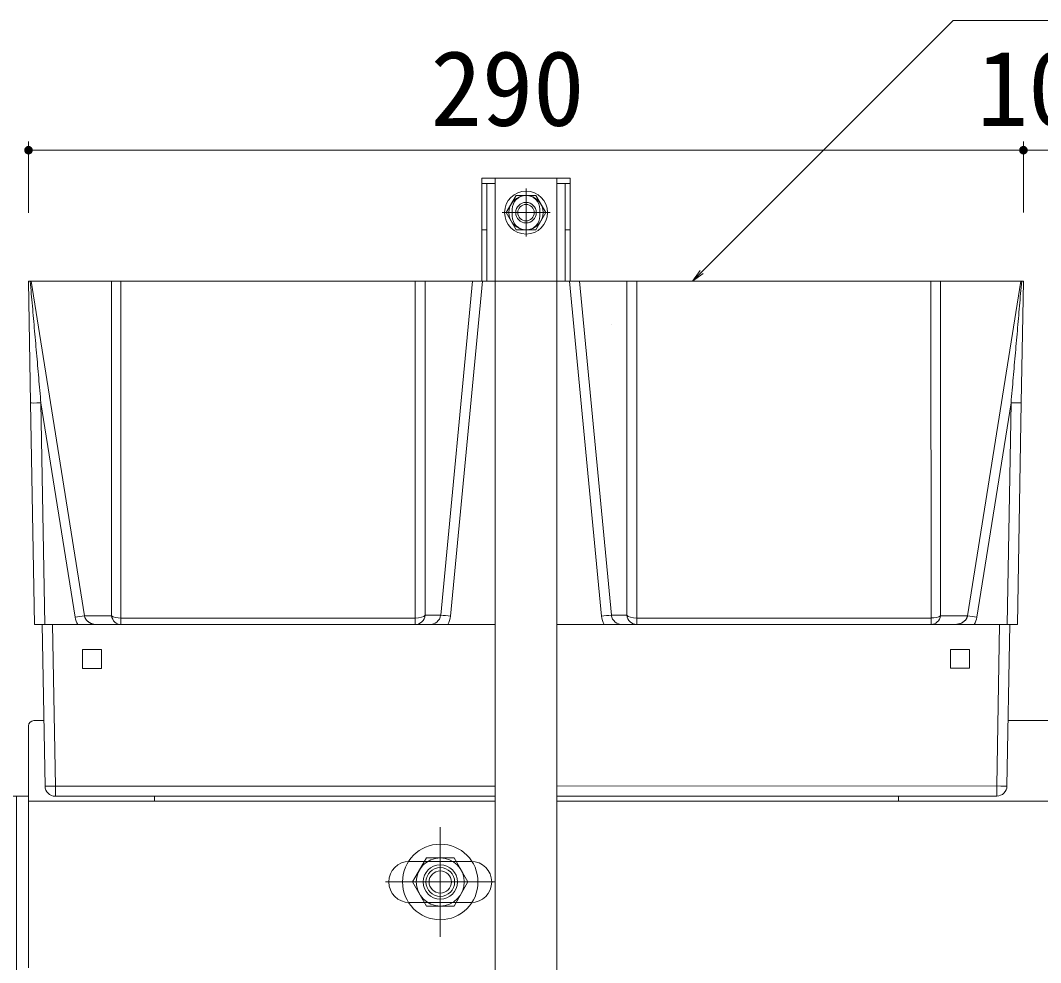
# Model space of a CAD drawing. Units: millimetres on the paper, scale 1:10. Extents: x -5513 to 202, y -3089 to 145.
# Drawn here: x -87.74 to -58, y 61.65 to 89.1 of the extents above; entities that cross this region are included whole.
import ezdxf
from ezdxf.enums import TextEntityAlignment as Align

# ---------------------------------------------------------------- set-up
doc = ezdxf.new("R2010")
doc.units = ezdxf.units.MM
doc.linetypes.add('DOTTED', pattern=[1.75, 0.25, -1.5])
for name, color, linetype, lineweight in [('0-1_0', 7, 'Continuous', 13), ('0-6_UM_PROD_BODY_0', 253, 'Continuous', 13), ('0-7_新しいレイヤ 1', 4, 'Continuous', 13)]:
    doc.layers.add(name, color=color, linetype=linetype, lineweight=lineweight)
doc.styles.add('ＭＳ ゴシック', font='')
doc.styles.get('ＭＳ ゴシック').set_extended_font_data('MS Gothic')

msp = doc.modelspace()

# ---------------------------------------------------------------- linework, layer by layer
at = {"layer": '0-1_0'}
for p, q in [((-87.501, 83.499), (-87.501, 85.569)), ((-58.501, 83.503), (-58.501, 85.569)), ((-58.501, 83.503), (-58.501, 85.569)), ((-87.501, 85.319), (-58.501, 85.319)), ((-58.501, 85.319), (-59.857, 85.319)), ((-58.501, 85.319), (-57.501, 85.319))]:
    msp.add_line(p, q, dxfattribs=at)
at = {"layer": '0-1_0', "color": 8}
for p, q in [((-73, 82.8), (-73, 84.2)), ((-72.3, 83.5), (-73.7, 83.5)), ((-75.5, 62.4), (-75.5, 65.6)), ((-73.9, 64), (-77.1, 64))]:
    msp.add_line(p, q, dxfattribs=at)
at = {"layer": '0-1_0', "color": 4}
for p, q in [((-73.4, 83.6), (-73.4, 83.4)), ((-72.6, 83.6), (-72.6, 83.4)), ((-57.052, 68.7), (-58.949, 68.7)), ((-87.5, 66.5), (-87.5, 61.5)), ((-87.5, 66.35), (-73.9, 66.35)), ((-83.825, 66.5), (-73.9, 66.5)), ((-72.1, 66.5), (-62.145, 66.5)), ((-72.1, 66.35), (-43.9, 66.35)), ((-76.4, 64.6), (-74.6, 64.6)), ((-76.4, 63.4), (-74.6, 63.4))]:
    msp.add_line(p, q, dxfattribs=at)
msp.add_lwpolyline([(-73.9, 4.35), (-72.1, 4.35), (-72.1, 84.5), (-73.9, 84.5)], close=True, dxfattribs=at)
for points in [[(-72.1, 82.5), (-72.1, 84.5), (-73.9, 84.5), (-73.9, 82.5)], [(-87.5, 66.5), (-88, 66.5), (-88, 1.5), (-87.85, 1.5), (-87.85, 66.5), (-88, 66.5), (-88, 1.5)]]:
    msp.add_lwpolyline(points, dxfattribs=at)
at = {"layer": '0-1_0', "color": 8}
for points in [[(-73.289, 84), (-73.577, 83.5), (-73.289, 83), (-72.711, 83), (-72.423, 83.5), (-72.711, 84)], [(-74.692, 64), (-75.096, 64.7), (-75.904, 64.7), (-76.308, 64), (-75.904, 63.3), (-75.096, 63.3)]]:
    msp.add_lwpolyline(points, close=True, dxfattribs=at)
for centre, radius in [((-73, 83.5), 0.625), ((-73, 83.5), 0.5), ((-73, 83.5), 0.3), ((-73, 83.5), 0.24), ((-75.5, 64), 1.1), ((-75.5, 64), 0.7), ((-75.5, 64), 0.5), ((-75.5, 64), 0.419), ((-75.5, 64), 0.325)]:
    msp.add_circle(centre, radius, dxfattribs=at)
at = {"layer": '0-1_0', "color": 4}
for centre, start, end in [((-73, 83.6), 0, 180), ((-73, 83.4), 180, 0)]:
    msp.add_arc(centre, 0.4, start, end, dxfattribs=at)
at = {"layer": '0-1_0'}
for points in [[(-87.377, 85.336), (-87.622, 85.352), (-87.626, 85.33)], [(-87.381, 85.354), (-87.615, 85.372), (-87.622, 85.352)], [(-87.381, 85.354), (-87.622, 85.352), (-87.377, 85.336)], [(-87.388, 85.373), (-87.604, 85.39), (-87.615, 85.372)], [(-87.388, 85.373), (-87.615, 85.372), (-87.381, 85.354)], [(-87.399, 85.39), (-87.592, 85.405), (-87.604, 85.39)], [(-87.399, 85.39), (-87.604, 85.39), (-87.388, 85.373)], [(-87.413, 85.407), (-87.578, 85.417), (-87.592, 85.405)], [(-87.413, 85.407), (-87.592, 85.405), (-87.399, 85.39)], [(-87.429, 85.421), (-87.564, 85.427), (-87.578, 85.417)], [(-87.429, 85.421), (-87.578, 85.417), (-87.413, 85.407)], [(-87.449, 85.432), (-87.548, 85.435), (-87.564, 85.427)], [(-87.449, 85.432), (-87.564, 85.427), (-87.429, 85.421)], [(-87.469, 85.44), (-87.548, 85.435), (-87.449, 85.432)], [(-87.469, 85.44), (-87.531, 85.44), (-87.548, 85.435)], [(-87.49, 85.443), (-87.531, 85.44), (-87.469, 85.44)], [(-87.49, 85.443), (-87.511, 85.443), (-87.531, 85.44)], [(-58.377, 85.336), (-58.622, 85.352), (-58.626, 85.33)], [(-58.377, 85.336), (-58.622, 85.352), (-58.626, 85.33)], [(-58.381, 85.354), (-58.615, 85.372), (-58.622, 85.352)], [(-58.381, 85.354), (-58.615, 85.372), (-58.622, 85.352)], [(-58.381, 85.354), (-58.622, 85.352), (-58.377, 85.336)], [(-58.381, 85.354), (-58.622, 85.352), (-58.377, 85.336)], [(-58.388, 85.373), (-58.604, 85.39), (-58.615, 85.372)], [(-58.388, 85.373), (-58.604, 85.39), (-58.615, 85.372)], [(-58.388, 85.373), (-58.615, 85.372), (-58.381, 85.354)], [(-58.388, 85.373), (-58.615, 85.372), (-58.381, 85.354)], [(-58.399, 85.39), (-58.592, 85.405), (-58.604, 85.39)], [(-58.399, 85.39), (-58.592, 85.405), (-58.604, 85.39)], [(-58.399, 85.39), (-58.604, 85.39), (-58.388, 85.373)], [(-58.399, 85.39), (-58.604, 85.39), (-58.388, 85.373)], [(-58.413, 85.407), (-58.578, 85.417), (-58.592, 85.405)], [(-58.413, 85.407), (-58.578, 85.417), (-58.592, 85.405)], [(-58.413, 85.407), (-58.592, 85.405), (-58.399, 85.39)], [(-58.413, 85.407), (-58.592, 85.405), (-58.399, 85.39)], [(-58.429, 85.421), (-58.564, 85.427), (-58.578, 85.417)], [(-58.429, 85.421), (-58.564, 85.427), (-58.578, 85.417)], [(-58.429, 85.421), (-58.578, 85.417), (-58.413, 85.407)], [(-58.429, 85.421), (-58.578, 85.417), (-58.413, 85.407)], [(-58.449, 85.432), (-58.548, 85.435), (-58.564, 85.427)], [(-58.449, 85.432), (-58.548, 85.435), (-58.564, 85.427)], [(-58.449, 85.432), (-58.564, 85.427), (-58.429, 85.421)], [(-58.449, 85.432), (-58.564, 85.427), (-58.429, 85.421)], [(-58.469, 85.44), (-58.548, 85.435), (-58.449, 85.432)], [(-58.469, 85.44), (-58.531, 85.44), (-58.548, 85.435)], [(-58.469, 85.44), (-58.548, 85.435), (-58.449, 85.432)], [(-58.469, 85.44), (-58.531, 85.44), (-58.548, 85.435)], [(-58.49, 85.443), (-58.531, 85.44), (-58.469, 85.44)], [(-58.49, 85.443), (-58.511, 85.443), (-58.531, 85.44)], [(-58.49, 85.443), (-58.531, 85.44), (-58.469, 85.44)], [(-58.49, 85.443), (-58.511, 85.443), (-58.531, 85.44)], [(-87.377, 85.336), (-87.626, 85.33), (-87.376, 85.319)], [(-87.376, 85.319), (-87.626, 85.33), (-87.626, 85.308)], [(-87.376, 85.319), (-87.626, 85.308), (-87.377, 85.302)], [(-87.377, 85.302), (-87.626, 85.308), (-87.622, 85.286)], [(-87.377, 85.302), (-87.622, 85.286), (-87.381, 85.283)], [(-87.381, 85.283), (-87.622, 85.286), (-87.615, 85.266)], [(-87.381, 85.283), (-87.615, 85.266), (-87.388, 85.265)], [(-87.388, 85.265), (-87.615, 85.266), (-87.604, 85.248)], [(-87.388, 85.265), (-87.604, 85.248), (-87.399, 85.247)], [(-87.399, 85.247), (-87.604, 85.248), (-87.592, 85.233)], [(-87.399, 85.247), (-87.592, 85.233), (-87.413, 85.231)], [(-87.413, 85.231), (-87.592, 85.233), (-87.578, 85.22)], [(-87.413, 85.231), (-87.578, 85.22), (-87.429, 85.217)], [(-87.429, 85.217), (-87.578, 85.22), (-87.564, 85.211)], [(-87.429, 85.217), (-87.564, 85.211), (-87.449, 85.205)], [(-87.449, 85.205), (-87.564, 85.211), (-87.548, 85.203)], [(-87.449, 85.205), (-87.548, 85.203), (-87.469, 85.198)], [(-87.469, 85.198), (-87.548, 85.203), (-87.531, 85.197)], [(-87.469, 85.198), (-87.531, 85.197), (-87.49, 85.194)], [(-87.49, 85.194), (-87.531, 85.197), (-87.511, 85.194)], [(-58.377, 85.336), (-58.626, 85.33), (-58.376, 85.319)], [(-58.377, 85.336), (-58.626, 85.33), (-58.376, 85.319)], [(-58.376, 85.319), (-58.626, 85.33), (-58.626, 85.308)], [(-58.376, 85.319), (-58.626, 85.33), (-58.626, 85.308)], [(-58.376, 85.319), (-58.626, 85.308), (-58.377, 85.302)], [(-58.376, 85.319), (-58.626, 85.308), (-58.377, 85.302)], [(-58.377, 85.302), (-58.626, 85.308), (-58.622, 85.286)], [(-58.377, 85.302), (-58.626, 85.308), (-58.622, 85.286)], [(-58.377, 85.302), (-58.622, 85.286), (-58.381, 85.283)], [(-58.377, 85.302), (-58.622, 85.286), (-58.381, 85.283)], [(-58.381, 85.283), (-58.622, 85.286), (-58.615, 85.266)], [(-58.381, 85.283), (-58.622, 85.286), (-58.615, 85.266)], [(-58.381, 85.283), (-58.615, 85.266), (-58.388, 85.265)], [(-58.381, 85.283), (-58.615, 85.266), (-58.388, 85.265)], [(-58.388, 85.265), (-58.615, 85.266), (-58.604, 85.248)], [(-58.388, 85.265), (-58.615, 85.266), (-58.604, 85.248)], [(-58.388, 85.265), (-58.604, 85.248), (-58.399, 85.247)], [(-58.388, 85.265), (-58.604, 85.248), (-58.399, 85.247)], [(-58.399, 85.247), (-58.604, 85.248), (-58.592, 85.233)], [(-58.399, 85.247), (-58.604, 85.248), (-58.592, 85.233)], [(-58.399, 85.247), (-58.592, 85.233), (-58.413, 85.231)], [(-58.399, 85.247), (-58.592, 85.233), (-58.413, 85.231)], [(-58.413, 85.231), (-58.592, 85.233), (-58.578, 85.22)], [(-58.413, 85.231), (-58.592, 85.233), (-58.578, 85.22)], [(-58.413, 85.231), (-58.578, 85.22), (-58.429, 85.217)], [(-58.413, 85.231), (-58.578, 85.22), (-58.429, 85.217)], [(-58.429, 85.217), (-58.578, 85.22), (-58.564, 85.211)], [(-58.429, 85.217), (-58.578, 85.22), (-58.564, 85.211)], [(-58.429, 85.217), (-58.564, 85.211), (-58.449, 85.205)], [(-58.429, 85.217), (-58.564, 85.211), (-58.449, 85.205)], [(-58.449, 85.205), (-58.564, 85.211), (-58.548, 85.203)], [(-58.449, 85.205), (-58.564, 85.211), (-58.548, 85.203)], [(-58.449, 85.205), (-58.548, 85.203), (-58.469, 85.198)], [(-58.449, 85.205), (-58.548, 85.203), (-58.469, 85.198)], [(-58.469, 85.198), (-58.548, 85.203), (-58.531, 85.197)], [(-58.469, 85.198), (-58.548, 85.203), (-58.531, 85.197)], [(-58.469, 85.198), (-58.531, 85.197), (-58.49, 85.194)], [(-58.469, 85.198), (-58.531, 85.197), (-58.49, 85.194)], [(-58.49, 85.194), (-58.531, 85.197), (-58.511, 85.194)], [(-58.49, 85.194), (-58.531, 85.197), (-58.511, 85.194)]]:
    msp.add_solid(points, dxfattribs=at)
at = {"layer": '0-6_UM_PROD_BODY_0'}
for p, q in [((-87.503, 81.499), (-87.452, 81.499)), ((-87.44, 77.955), (-87.503, 81.499)), ((-87.452, 81.499), (-87.426, 81.499)), ((-87.444, 81.409), (-87.452, 81.499)), ((-85.082, 81.499), (-87.426, 81.499)), ((-87.426, 81.499), (-85.871, 71.753)), ((-85.082, 81.499), (-84.808, 81.499)), ((-85.082, 81.499), (-85.081, 71.753)), ((-84.808, 81.499), (-76.232, 81.5)), ((-84.808, 81.499), (-84.807, 71.687)), ((-76.231, 71.688), (-76.232, 81.5)), ((-76.232, 81.5), (-75.942, 81.5)), ((-75.942, 81.5), (-74.559, 81.501)), ((-75.941, 71.771), (-75.942, 81.5)), ((-75.488, 71.771), (-74.559, 81.501)), ((-75.198, 71.747), (-74.267, 81.501)), ((-74.559, 81.501), (-74.267, 81.501)), ((-74.267, 81.501), (-71.737, 81.501)), ((-71.737, 81.501), (-71.445, 81.501)), ((-71.737, 81.501), (-70.803, 71.748)), ((-70.062, 81.501), (-71.445, 81.501)), ((-71.445, 81.501), (-70.513, 71.772)), ((-70.062, 81.501), (-69.772, 81.501)), ((-70.062, 81.501), (-70.06, 71.772)), ((-69.772, 81.501), (-61.196, 81.502)), ((-69.772, 81.501), (-69.771, 71.689)), ((-61.194, 71.69), (-61.196, 81.502)), ((-61.196, 81.502), (-60.922, 81.502)), ((-60.922, 81.502), (-58.578, 81.503)), ((-60.921, 71.756), (-60.922, 81.502)), ((-60.131, 71.756), (-58.578, 81.503)), ((-58.578, 81.503), (-58.552, 81.503)), ((-58.501, 81.503), (-58.563, 77.959)), ((-58.552, 81.503), (-58.501, 81.503)), ((-87.327, 71.498), (-87.44, 77.955)), ((-87.14, 77.955), (-86.144, 71.713)), ((-59.857, 71.716), (-58.863, 77.959)), ((-58.863, 77.959), (-58.974, 71.502)), ((-58.563, 77.959), (-58.675, 71.502)), ((-85.871, 71.753), (-85.081, 71.753)), ((-84.807, 71.687), (-76.231, 71.688)), ((-84.807, 71.687), (-84.807, 71.499)), ((-76.231, 71.5), (-76.231, 71.688)), ((-75.941, 71.771), (-75.488, 71.771)), ((-70.513, 71.772), (-70.06, 71.772)), ((-69.771, 71.689), (-61.194, 71.69)), ((-69.771, 71.689), (-69.771, 71.501)), ((-61.194, 71.502), (-61.194, 71.69)), ((-60.921, 71.756), (-60.131, 71.756)), ((-87.027, 71.498), (-87.327, 71.498)), ((-87.101, 71.498), (-87.019, 66.793)), ((-87.027, 71.498), (-86.063, 71.499)), ((-86.801, 71.498), (-86.719, 66.793)), ((-75.28, 71.5), (-73.9, 71.5)), ((-72.1, 71.5), (-70.721, 71.501)), ((-59.938, 71.502), (-58.974, 71.502)), ((-59.281, 66.797), (-59.2, 71.502)), ((-58.982, 66.797), (-58.9, 71.502)), ((-58.675, 71.502), (-58.974, 71.502)), ((-85.376, 70.774), (-85.926, 70.773)), ((-85.926, 70.773), (-85.926, 70.223)), ((-73.9, 66.794), (-86.719, 66.793)), ((-86.719, 66.793), (-86.719, 66.498)), ((-59.281, 66.797), (-72.1, 66.795)), ((-59.281, 66.502), (-59.281, 66.797)), ((-73.9, 66.5), (-86.719, 66.498)), ((-59.281, 66.502), (-72.1, 66.5))]:
    msp.add_line(p, q, dxfattribs=at)
for points in [[(-58.552, 81.503), (-58.56, 81.413), (-58.568, 81.323), (-58.576, 81.233), (-58.584, 81.143), (-58.592, 81.053), (-58.6, 80.962), (-58.608, 80.872), (-58.616, 80.781), (-58.624, 80.691), (-58.631, 80.6), (-58.639, 80.509), (-58.647, 80.419), (-58.655, 80.328), (-58.663, 80.237), (-58.671, 80.146), (-58.679, 80.055), (-58.687, 79.964), (-58.695, 79.873), (-58.703, 79.782), (-58.711, 79.691), (-58.719, 79.6), (-58.727, 79.509), (-58.735, 79.418), (-58.743, 79.327), (-58.751, 79.236), (-58.759, 79.145), (-58.767, 79.053), (-58.775, 78.962), (-58.783, 78.871), (-58.791, 78.78), (-58.799, 78.689), (-58.807, 78.598), (-58.815, 78.506), (-58.823, 78.415), (-58.831, 78.324), (-58.839, 78.233), (-58.847, 78.142), (-58.855, 78.05), (-58.863, 77.959)], [(-87.027, 71.498), (-87.14, 77.955), (-87.148, 78.047), (-87.156, 78.138), (-87.164, 78.229), (-87.172, 78.32), (-87.18, 78.411), (-87.188, 78.503), (-87.196, 78.594), (-87.204, 78.685), (-87.212, 78.776), (-87.22, 78.867), (-87.228, 78.959), (-87.236, 79.05), (-87.244, 79.141), (-87.252, 79.232), (-87.26, 79.323), (-87.268, 79.414), (-87.276, 79.505), (-87.284, 79.596), (-87.292, 79.687), (-87.3, 79.778), (-87.308, 79.869), (-87.316, 79.96), (-87.324, 80.051), (-87.332, 80.142), (-87.34, 80.233), (-87.348, 80.324), (-87.356, 80.415), (-87.364, 80.505), (-87.372, 80.596), (-87.38, 80.687), (-87.388, 80.778), (-87.396, 80.868), (-87.404, 80.959), (-87.412, 81.049), (-87.42, 81.139), (-87.428, 81.229), (-87.436, 81.319), (-87.444, 81.409)], [(-85.506, 71.499), (-85.519, 71.499), (-85.532, 71.499), (-85.544, 71.5), (-85.557, 71.501), (-85.57, 71.503), (-85.583, 71.505), (-85.596, 71.507), (-85.608, 71.51), (-85.621, 71.513), (-85.633, 71.517), (-85.645, 71.52), (-85.657, 71.525), (-85.669, 71.529), (-85.681, 71.534), (-85.692, 71.539), (-85.704, 71.545), (-85.715, 71.55), (-85.726, 71.557), (-85.736, 71.563), (-85.747, 71.57), (-85.757, 71.577), (-85.766, 71.585), (-85.776, 71.593), (-85.785, 71.601), (-85.794, 71.609), (-85.802, 71.618), (-85.81, 71.627), (-85.818, 71.636), (-85.825, 71.646), (-85.832, 71.656), (-85.838, 71.666), (-85.844, 71.676), (-85.849, 71.687), (-85.854, 71.697), (-85.858, 71.708), (-85.862, 71.719), (-85.866, 71.73), (-85.868, 71.742), (-85.871, 71.753)], [(-60.131, 71.756), (-60.133, 71.745), (-60.136, 71.734), (-60.139, 71.723), (-60.143, 71.712), (-60.147, 71.701), (-60.152, 71.69), (-60.158, 71.68), (-60.163, 71.669), (-60.17, 71.659), (-60.177, 71.649), (-60.184, 71.64), (-60.191, 71.631), (-60.199, 71.622), (-60.208, 71.613), (-60.216, 71.604), (-60.226, 71.596), (-60.235, 71.588), (-60.245, 71.581), (-60.255, 71.574), (-60.265, 71.567), (-60.276, 71.56), (-60.287, 71.554), (-60.298, 71.548), (-60.309, 71.542), (-60.321, 71.537), (-60.332, 71.532), (-60.344, 71.528), (-60.356, 71.524), (-60.368, 71.52), (-60.381, 71.517), (-60.393, 71.513), (-60.406, 71.511), (-60.418, 71.508), (-60.431, 71.506), (-60.444, 71.505), (-60.457, 71.504), (-60.47, 71.503), (-60.483, 71.502), (-60.496, 71.502)], [(-85.506, 71.499), (-84.807, 71.499), (-76.231, 71.5), (-75.812, 71.5)], [(-70.19, 71.501), (-69.771, 71.501), (-61.194, 71.502), (-60.496, 71.502)], [(-85.926, 70.223), (-85.376, 70.224), (-85.376, 70.774)]]:
    msp.add_lwpolyline(points, dxfattribs=at)
msp.add_lwpolyline([(-60.625, 70.227), (-60.075, 70.227), (-60.075, 70.777), (-60.625, 70.777)], close=True, dxfattribs=at)
for centre, radius, start, end in [((-84.817, 63.584), 8.237, 97.3507, 99.2755), ((-85.585, 71.803), 0.567, 189.1586, 212.452), ((-75.8, 71.814), 0.315, 267.8438, 352.0818), ((-75.96, 64.427), 7.359, 84.0585, 86.3217), ((-75.781, 71.803), 0.585, 328.7949, 354.5136), ((-70.152, 65.376), 6.405, 93.238, 95.8384), ((-70.22, 71.804), 0.585, 185.5019, 211.2199), ((-70.202, 71.815), 0.315, 187.9332, 272.1714), ((-61.326, 62.796), 9.04, 80.6503, 82.4039), ((-60.417, 71.806), 0.567, 327.5622, 350.8575), ((-85.77, -35.902), 107.401, 89.85903, 90.15642), ((-75.524, -101.082), 172.582, 89.91919, 90.09552), ((-70.432, -98.495), 169.995, 89.91827, 90.09729), ((-60.267, 456.034), 384.533, 269.96589, 270.04895), ((-86.719, 66.798), 0.3, 181.0076, 270.0076), ((-59.281, 66.802), 0.3, 270.0076, 359.0076)]:
    msp.add_arc(centre, radius, start, end, dxfattribs=at)
for centre, major_axis, ratio, start_param, end_param in [((-87.14, 77.961), (-0.3, -0.005), 0.01745, 0, 1.570492), ((-58.863, 77.964), (0.3, -0.005), 0.01745, 4.712694, 6.283185), ((-84.807, 71.799), (-0.3, 0), 0.371391, 0.421825, 1.570796), ((-84.807, 71.799), (0, 0.3), 0.923077, 1.723446, 3.141593), ((-76.231, 71.8), (0.3, 0), 0.371391, 4.712389, 6.020165), ((-76.231, 71.8), (0, 0.3), 0.970143, 3.141593, 4.615677), ((-69.771, 71.801), (-0.3, 0), 0.371391, 0.26302, 1.570796), ((-69.771, 71.801), (0, -0.3), 0.970143, 4.809101, 6.283185), ((-61.194, 71.802), (0, 0.3), 0.923077, 3.141593, 4.55974), ((-61.194, 71.802), (0.3, 0), 0.371391, 4.712389, 5.86136), ((-86.719, 66.798), (-0.3, -0.005), 0.01745, 0, 1.570492), ((-59.281, 66.802), (-0.3, 0.005), 0.01745, 1.571101, 3.141593)]:
    msp.add_ellipse(centre, major_axis=major_axis, ratio=ratio, start_param=start_param, end_param=end_param, dxfattribs=at)
at = {"layer": '0-7_新しいレイヤ 1'}
for p, q in [((-74.29, 84.35), (-73.9, 84.35)), ((-74.14, 83), (-74.14, 81.5)), ((-71.71, 83), (-71.71, 81.5)), ((-74.29, 81.5), (-74.14, 81.5)), ((-70.5, 80.228), (-70.5, 80.228)), ((-87.052, 68.7), (-87.35, 68.7)), ((-87.5, 68.55), (-87.5, 66.3)), ((-87.5, 66.5), (-87.5, 61.8)), ((-83.825, 66.35), (-83.825, 66.5)), ((-73.9, 66.5), (-83.8, 66.5)), ((-71.1, 66.5), (-72.1, 66.5)), ((-70.5, 66.5), (-70.5, 66.5)), ((-62.145, 66.5), (-62.145, 66.505)), ((-62.145, 66.35), (-62.145, 66.505))]:
    msp.add_line(p, q, dxfattribs=at)
at = {"layer": '0-7_新しいレイヤ 1', "linetype": 'DOTTED'}
for p, q in [((-83.825, 66.5), (-74.9, 66.5)), ((-70.501, 66.5), (-70.501, 66.5)), ((-62.175, 66.5), (-62.145, 66.5))]:
    msp.add_line(p, q, dxfattribs=at)
at = {"layer": '0-7_新しいレイヤ 1', "color": 7}
for points in [[(-68.146, 81.502), (-60.547, 89.1), (-32.922, 89.1)], [(-67.925, 81.811), (-68.146, 81.502), (-67.836, 81.723)]]:
    msp.add_lwpolyline(points, dxfattribs=at)
at = {"layer": '0-7_新しいレイヤ 1'}
for points in [[(-74.14, 84.5), (-74.29, 84.5), (-74.29, 83), (-74.29, 81.5)], [(-72.1, 84.35), (-71.71, 84.35), (-71.71, 84.5), (-74.29, 84.5), (-74.29, 84.35)], [(-71.86, 84.5), (-71.71, 84.5), (-71.71, 83)], [(-74.29, 83), (-74.14, 83), (-74.14, 84.35)], [(-71.71, 83), (-71.86, 83), (-71.86, 84.35)], [(-71.86, 83), (-71.86, 81.5), (-71.71, 81.5)], [(-70.5, 66.5), (-70.5, 66.5), (-70.5, 66.5)]]:
    msp.add_lwpolyline(points, dxfattribs=at)
for centre, radius, start, end in [((-70.65, 80.228), 0.15, 0, 0.0004), ((-87.35, 68.55), 0.15, 90, 180), ((-76.4, 64), 0.6, 90, 270), ((-74.6, 64), 0.6, 270, 90)]:
    msp.add_arc(centre, radius, start, end, dxfattribs=at)

# ---------------------------------------------------------------- texts
at = {"layer": '0-1_0', "style": 'ＭＳ ゴシック'}
for s, p in [('290', (-75.784, 85.369)), ('10', (-59.857, 85.369))]:
    msp.add_text(s, height=2.199, dxfattribs=at).set_placement(p, align=Align.BOTTOM_LEFT)

doc.saveas('drawing.dxf')
